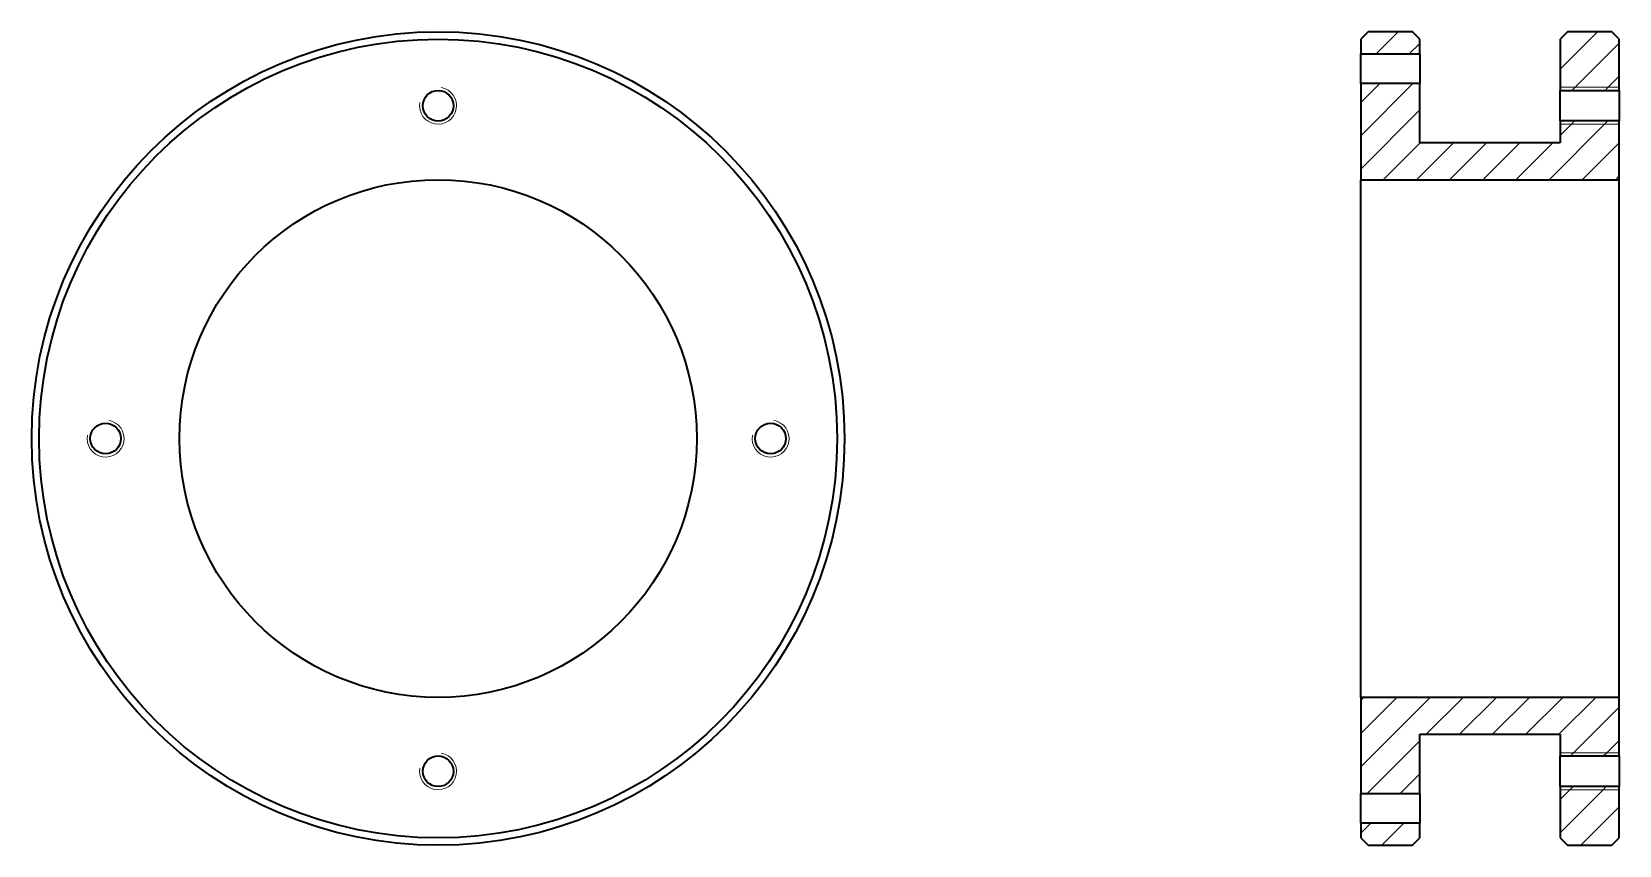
# Model space of a CAD drawing. Header units: millimetres. Extents: x 56 to 271, y 95 to 205.
import ezdxf

# ---------------------------------------------------------------- set-up
doc = ezdxf.new("R2010")
doc.units = ezdxf.units.MM
doc.layers.add('Hatch', color=7, linetype='Continuous', lineweight=13, true_color=0xff0080)
doc.layers.add('Netmanh', color=5, linetype='Continuous', lineweight=13)
doc.layers.add('Nét đậm', color=7, linetype='Continuous', lineweight=35)

msp = doc.modelspace()

# ---------------------------------------------------------------- hatches: boundary and pattern name
at = {"layer": 'Hatch'}
h = msp.add_hatch(dxfattribs=at)
h.set_pattern_fill('ANSI31', color=256)
h.paths.add_polyline_path([(244.11, 198.28), (236.11, 198.28), (236.11, 185.28), (271.11, 185.28), (271.11, 192.78), (263.11, 192.78), (263.11, 190.28), (244.11, 190.28)])
h.paths.add_polyline_path([(244.11, 204.28), (243.11, 205.28), (237.11, 205.28), (236.11, 204.28), (236.11, 202.28), (244.11, 202.28)])
h.paths.add_polyline_path([(271.11, 204.28), (270.11, 205.28), (264.11, 205.28), (263.11, 204.28), (263.11, 197.78), (271.11, 197.78)])
h.paths.add_polyline_path([(271.11, 115.28), (236.11, 115.28), (236.11, 102.28), (244.11, 102.28), (244.11, 110.28), (263.11, 110.28), (263.11, 107.78), (271.11, 107.78)])
h.paths.add_polyline_path([(244.11, 98.28), (236.11, 98.28), (236.11, 96.28), (237.11, 95.28), (243.11, 95.28), (244.11, 96.28)])
h.paths.add_polyline_path([(271.11, 102.78), (263.11, 102.78), (263.11, 96.28), (264.11, 95.28), (270.11, 95.28), (271.11, 96.28)])
h = msp.add_hatch(dxfattribs=at)
h.set_pattern_fill('ANSI31', color=256)
h.paths.add_polyline_path([(271.11, 103.22), (263.11, 103.22), (263.11, 102.78), (271.11, 102.78)])
h.paths.add_polyline_path([(271.11, 107.78), (263.11, 107.78), (263.11, 107.35), (271.11, 107.35)])
h.paths.add_polyline_path([(271.11, 197.78), (263.11, 197.78), (263.11, 197.35), (271.11, 197.35)])
h.paths.add_polyline_path([(271.11, 193.22), (263.11, 193.22), (263.11, 192.78), (271.11, 192.78)])

# ---------------------------------------------------------------- linework, layer by layer
at = {"layer": 'Netmanh'}
for p, q in [((271.11, 197.78), (263.11, 197.78)), ((263.11, 192.78), (271.11, 192.78)), ((271.11, 107.78), (263.11, 107.78)), ((263.11, 102.78), (271.11, 102.78))]:
    msp.add_line(p, q, dxfattribs=at)
at = {"layer": 'Netmanh', "extrusion": (0, 0, -1)}
for centre in [(-111.25, 195.28), (-66.25, 150.28), (-156.25, 150.28), (-111.25, 105.28)]:
    msp.add_arc(centre, 2.5, 100, 10, dxfattribs=at)
at = {"layer": 'Nét đậm'}
for p, q in [((237.11, 205.28), (236.11, 204.28)), ((236.11, 204.28), (236.11, 202.28)), ((243.11, 205.28), (237.11, 205.28)), ((244.11, 204.28), (243.11, 205.28)), ((244.11, 202.28), (244.11, 204.28)), ((264.11, 205.28), (263.11, 204.28)), ((263.11, 204.28), (263.11, 197.35)), ((270.11, 205.28), (264.11, 205.28)), ((271.11, 204.28), (270.11, 205.28)), ((271.11, 197.35), (271.11, 204.28)), ((236.11, 198.28), (236.11, 202.28)), ((236.11, 202.28), (244.11, 202.28)), ((244.11, 202.28), (244.11, 198.28)), ((244.11, 198.28), (236.11, 198.28)), ((236.11, 198.28), (236.11, 185.28)), ((244.11, 190.28), (244.11, 198.28)), ((263.11, 193.22), (263.11, 197.35)), ((263.11, 197.35), (271.11, 197.35)), ((271.11, 197.35), (271.11, 193.22)), ((263.11, 193.22), (263.11, 190.28)), ((271.11, 193.22), (263.11, 193.22)), ((271.11, 185.28), (271.11, 193.22)), ((263.11, 190.28), (244.11, 190.28)), ((236.11, 115.28), (236.11, 185.28)), ((236.11, 185.28), (271.11, 185.28)), ((271.11, 115.28), (271.11, 185.28)), ((271.11, 115.28), (236.11, 115.28)), ((236.11, 115.28), (236.11, 102.28)), ((271.11, 107.35), (271.11, 115.28)), ((244.11, 110.28), (263.11, 110.28)), ((244.11, 102.28), (244.11, 110.28)), ((263.11, 110.28), (263.11, 107.35)), ((263.11, 103.22), (263.11, 107.35)), ((263.11, 107.35), (271.11, 107.35)), ((271.11, 107.35), (271.11, 103.22)), ((263.11, 103.22), (263.11, 96.28)), ((271.11, 103.22), (263.11, 103.22)), ((271.11, 96.28), (271.11, 103.22)), ((236.11, 98.28), (236.11, 102.28)), ((236.11, 102.28), (244.11, 102.28)), ((244.11, 102.28), (244.11, 98.28)), ((236.11, 98.28), (236.11, 96.28)), ((244.11, 98.28), (236.11, 98.28)), ((244.11, 96.28), (244.11, 98.28)), ((236.11, 96.28), (237.11, 95.28)), ((237.11, 95.28), (243.11, 95.28)), ((243.11, 95.28), (244.11, 96.28)), ((263.11, 96.28), (264.11, 95.28)), ((264.11, 95.28), (270.11, 95.28)), ((270.11, 95.28), (271.11, 96.28))]:
    msp.add_line(p, q, dxfattribs=at)
for centre, radius in [((111.25, 150.28), 55), ((111.25, 150.28), 54), ((111.25, 195.28), 2.07), ((111.25, 150.28), 35), ((66.25, 150.28), 2.07), ((156.25, 150.28), 2.07), ((111.25, 105.28), 2.07)]:
    msp.add_circle(centre, radius, dxfattribs=at)

doc.saveas('drawing.dxf')
